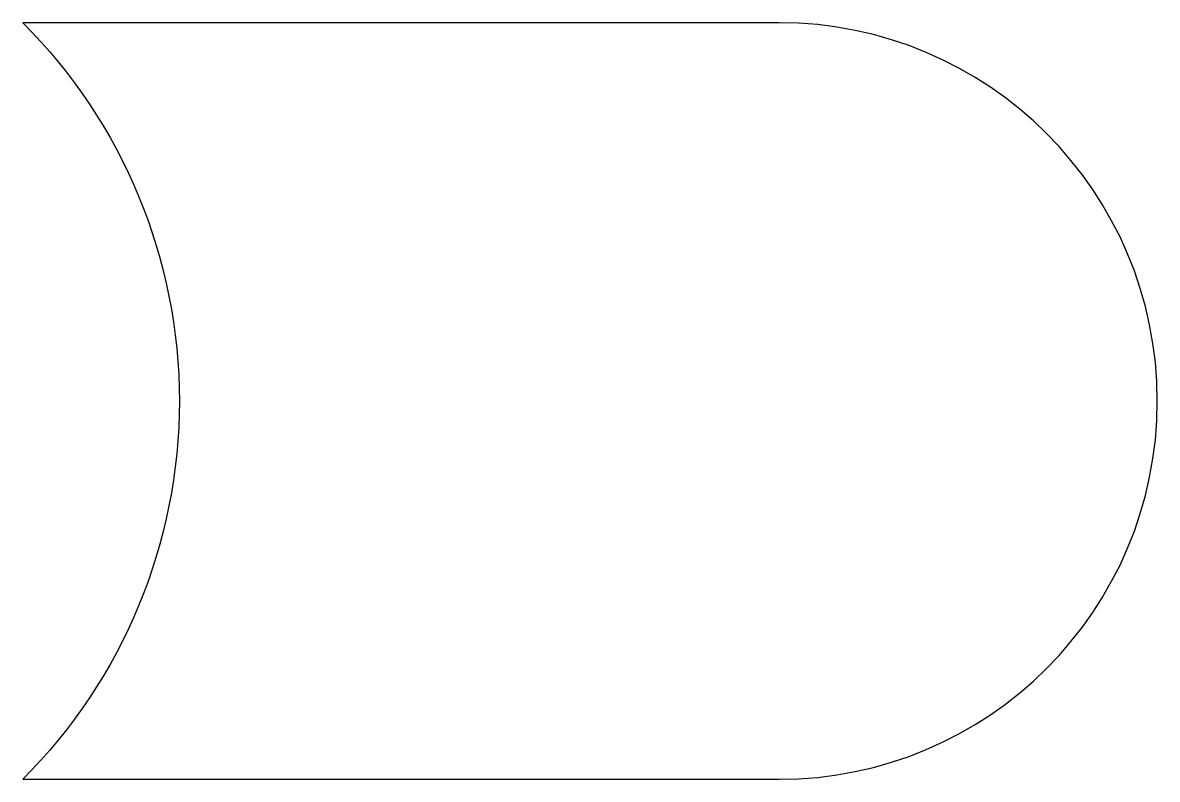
# Model space of a CAD drawing. Header units: millimetres. Extents: x 0 to 30, y 0 to 20.
import ezdxf

# ---------------------------------------------------------------- set-up
doc = ezdxf.new("R2010")
doc.units = ezdxf.units.MM

msp = doc.modelspace()

# ---------------------------------------------------------------- linework, layer by layer
msp.add_lwpolyline([(0, 0), (20, 0, 1), (20, 20), (0, 20, -0.414214)], format="xyb", close=True)

doc.saveas('drawing.dxf')
